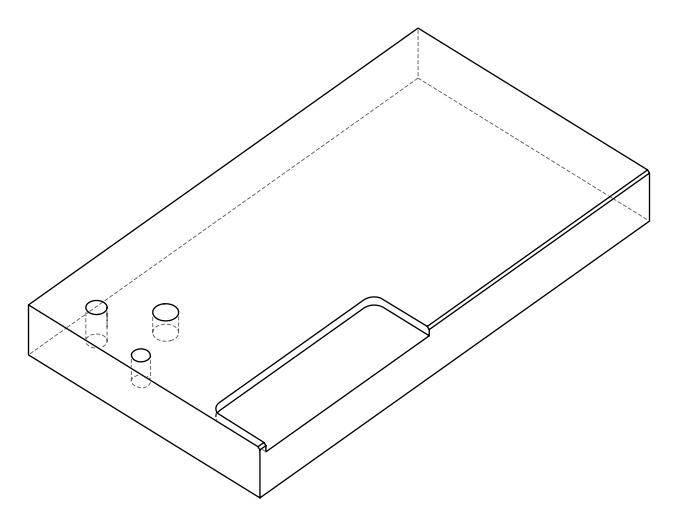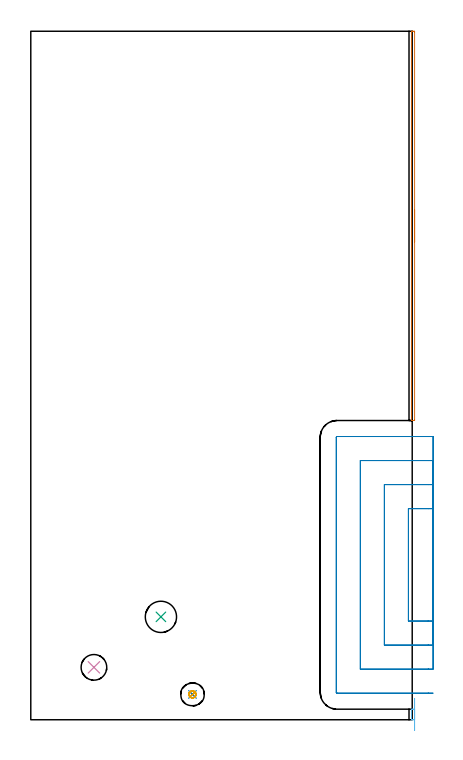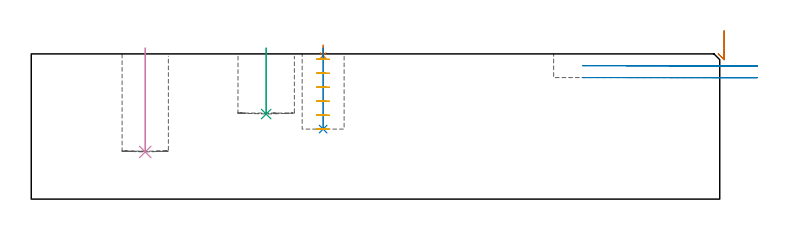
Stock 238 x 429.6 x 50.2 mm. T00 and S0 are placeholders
(PLAN: 8 operations, 6 tool changes, 9.2 min)
(1 SPOT_DRILL | STEP1POCKET | NXT0321_9005460120000 | 0.03 min | 2 mm3)
(2 DRILL_BLIND_HOLE_INTO_CENTER | STEP1POCKET | NXT0301_128 | 0.11 min | 2805 mm3)
(3 INDEXABLE_INSERT_DRILL_BLIND_HOLE_FROM_SOLID | STEP1POCKET_1 | NXT0302_010 | 0.09 min | 6134 mm3)
(4 INDEXABLE_INSERT_DRILL_BLIND_HOLE_FROM_SOLID_1 | STEP1POCKET_2 | NXT0302_003 | 0.15 min | 6762 mm3)
(5 MILL_ROUGH_BLIND_HOLE_CONTOUR | STEP1POCKET | NXT0201_013 | Spiral | 0.57 min | 1478 mm3)
(6 AREA_MILL | FG_CHAMFER_SURFACE | UGT0205_001 | 0.2 min | 17 mm3)
(7 AREA_MILL_1 | FG_CHAMFER_SURFACE_1 | UGT0205_001 | 2.09 min | 486 mm3)
(8 MILL_SLOT | SLOT_PARTIAL_RECTANGULAR | UGT0201_104 | Follow Part, ap 5, ae 75% | 5.93 min | 84382 mm3)
(TOOL NXT0321_9005460120000 | NC Spot Drill, 142deg, 12mm, Carbide, Uncoated | D12 PA142 FL30 Z2)
(TOOL NXT0301_128 | Carbide Drill 12mm [861.1-1200-036A1-GP GC34] | D12 PA150 FL37.4 Z2)
(TOOL NXT0302_010 | Index. Insert Drill 19.5mm [880-D1950L25-05] | D19.5 PA176 FL98 Z2)
(TOOL NXT0302_003 | Index. Insert Drill 16mm [880-D1600L20-05] | D16 PA176 FL80 Z2)
(TOOL NXT0201_013 | ENDMILL 10mm | D10 FL30 Z4)
(TOOL UGT0205_001 | Chamfer Mill 20 x 3 x 45 deg. | D20 FL50 Z2)
(TOOL UGT0201_104 | End Mill 20 mm | D20 FL22 Z2)
(OP 1 SPOT_DRILL)
G17 G21 G94 G90
T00 M6
G54
G17 G0 G90 X100.9 Y15.8 S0 M3
G43 Z60.2 H0
G94 G81 G98 Z49.576 F250. R53.2
G80
M5
M2
(OP 2 DRILL_BLIND_HOLE_INTO_CENTER)
G17 G21 G94 G90
T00 M6
G54
G17 G0 G90 X100.9 Y15.8 S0 M3
G43 Z60.2 H1
G94 G81 G98 Z24.2 F250. R52.2
G80
M5
M2
(OP 3 INDEXABLE_INSERT_DRILL_BLIND_HOLE_FROM_SOLID)
G17 G21 G94 G90
T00 M6
G54
G17 G0 G90 X81.2 Y64.2 S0 M3
G43 Z60.2 H1
G94 G81 G98 Z29.4 F250. R52.2
G80
M5
M2
(OP 4 INDEXABLE_INSERT_DRILL_BLIND_HOLE_FROM_SOLID_1)
G17 G21 G94 G90
T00 M6
G54
G17 G0 G90 X39.4 Y32.7 S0 M3
G43 Z60.2 H1
G94 G81 G98 Z16.3 F250. R52.2
G80
M5
M2
(OP 5 MILL_ROUGH_BLIND_HOLE_CONTOUR)
G17 G21 G94 G90
T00 M6
G54
G17 G0 G90 X100.9 Y15.8 S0 M3
G43 Z60.2 H0
Z48.367
G94 G3 X101.208 Y17.742 R0.996 F250.
X98.76 Y16.495 R1.942
X100.205 Y13.66 R2.25
X98.76 Y16.495 R-2.25
X99.482 Y15.078 R1.125
X100.9 Y15.8 R1.125
G0 Z43.533
G3 X101.208 Y17.742 R0.996
X98.76 Y16.495 R1.942
X100.205 Y13.66 R2.25
X98.76 Y16.495 R-2.25
X99.482 Y15.078 R1.125
X100.9 Y15.8 R1.125
G0 Z38.7
G3 X101.208 Y17.742 R0.996
X98.76 Y16.495 R1.942
X100.205 Y13.66 R2.25
X98.76 Y16.495 R-2.25
X99.482 Y15.078 R1.125
X100.9 Y15.8 R1.125
G0 Z33.867
G3 X101.208 Y17.742 R0.996
X98.76 Y16.495 R1.942
X100.205 Y13.66 R2.25
X98.76 Y16.495 R-2.25
X99.482 Y15.078 R1.125
X100.9 Y15.8 R1.125
G0 Z29.033
G3 X101.208 Y17.742 R0.996
X98.76 Y16.495 R1.942
X100.205 Y13.66 R2.25
X98.76 Y16.495 R-2.25
X99.482 Y15.078 R1.125
X100.9 Y15.8 R1.125
G0 Z24.2
G3 X101.208 Y17.742 R0.996
X98.76 Y16.495 R1.942
X100.205 Y13.66 R2.25
X98.76 Y16.495 R-2.25
X99.482 Y15.078 R1.125
X100.9 Y15.8 R1.125
G0 Z60.2
M5
M2
(OP 6 AREA_MILL)
G17 G21 G94 G90
T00 M6
G54
G17 G0 G90 X239.5 Y13.3 S1061 M3
G43 Z60.2 H0
Z58.2
G94 G1 Y13.262 Z57.328 F250.
Y13.148 Z56.463
Y12.959 Z55.612
Y12.697 Z54.78
Y12.363 Z53.974
Y11.96 Z53.2
Y11.492 Z52.464
Y10.96 Z51.772
Y10.371 Z51.129
Y9.728 Z50.539
Y9.036 Z50.008
Y8.3 Z49.54
Y7.526 Z49.137
Y6.72 Z48.803
Y5.888 Z48.541
Y5.036 Z48.352
Y4.172 Z48.238
Y3.3 Z48.2
Y0.34
X239.497 Y0.173 Z48.203
X239.491 Y0.002 Z48.205
X239.288 Y0. Z48.408
X238.945 Z48.751
X238.257 Z49.443
X237.93 Z49.77
X237.541 Y0.006 Z50.15
X237.503 Y0.01 Z50.188
X237.5 Y0.173 Z50.2
Y0.62
Y6.427
X237.503 Y6.591 Z50.188
X237.543 Y6.6 Z50.148
X237.93 Z49.77
X238.256 Z49.443
X238.945 Z48.751
X239.288 Z48.408
X239.491 Y6.598 Z48.205
X239.497 Y6.427 Z48.203
X239.5 Y6.148 Z48.2
Y3.3
Y2.428 Z48.238
Y1.564 Z48.352
Y0.712 Z48.541
Y-0.12 Z48.803
Y-0.926 Z49.137
Y-1.7 Z49.54
Y-2.436 Z50.008
Y-3.128 Z50.54
Y-3.771 Z51.129
Y-4.36 Z51.772
Y-4.892 Z52.464
Y-5.36 Z53.2
Y-5.763 Z53.974
Y-6.097 Z54.78
Y-6.359 Z55.612
Y-6.548 Z56.464
Y-6.662 Z57.328
Y-6.7 Z58.2
G0 Z60.2
M5
M2
(OP 7 AREA_MILL_1)
G17 G21 G94 G90
T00 M6
G54
G17 G0 G90 X239.5 Y318.15 S1061 M3
G43 Z60.2 H0
Z58.2
G94 G1 Y318.112 Z57.328 F250.
Y317.998 Z56.463
Y317.809 Z55.612
Y317.547 Z54.78
Y317.213 Z53.974
Y316.81 Z53.2
Y316.342 Z52.464
Y315.81 Z51.772
Y315.221 Z51.129
Y314.578 Z50.54
Y313.886 Z50.008
Y313.15 Z49.54
Y312.376 Z49.137
Y311.57 Z48.803
Y310.738 Z48.541
Y309.886 Z48.352
Y309.022 Z48.238
Y308.15 Z48.2
Y187.019
X239.498 Y186.852 Z48.202
X239.491 Y186.702 Z48.205
X239.247 Y186.7 Z48.45
X238.944 Z48.751
X238.34 Z49.36
X237.878 Z49.821
X237.538 Z50.153
X237.503 Y186.709 Z50.188
X237.5 Y186.852 Z50.2
Y429.449
X237.503 Y429.591 Z50.188
X237.538 Y429.6 Z50.153
X237.878 Z49.821
X238.339 Z49.36
X238.944 Z48.751
X239.247 Z48.449
X239.491 Y429.598 Z48.205
X239.497 Y429.448 Z48.203
X239.5 Y429.169 Z48.2
Y308.15
Y307.278 Z48.238
Y306.414 Z48.352
Y305.562 Z48.541
Y304.73 Z48.803
Y303.924 Z49.137
Y303.15 Z49.54
Y302.414 Z50.008
Y301.722 Z50.54
Y301.079 Z51.129
Y300.49 Z51.772
Y299.958 Z52.464
Y299.49 Z53.2
Y299.087 Z53.974
Y298.753 Z54.78
Y298.491 Z55.612
Y298.302 Z56.463
Y298.188 Z57.328
Y298.15 Z58.2
G0 Z60.2
M5
M2
(OP 8 MILL_SLOT)
G17 G21 G94 G90
T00 M6
G54
G17 G0 G90 X251. Y131.7 S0 M3
G43 Z60.2 H0
Z46.1
G94 G1 X248. F250.
X235.6 F500.
Y61.6
X248.
X251. F250.
Y146.7
X248.
X220.6 F500.
Y46.6
X248.
X251. F250.
Y161.7
X248.
X205.6 F500.
Y31.6
X248.
X251. F250.
Y176.7
X248.
X191.1 F500.
G3 X190.6 Y176.2 R0.5
G1 Y17.1
G3 X191.1 Y16.6 R0.5
G1 X248.
X251. F250.
G0 Y131.7 Z42.
G1 X248.
X235.6 F500.
Y61.6
X248.
X251. F250.
Y146.7
X248.
X220.6 F500.
Y46.6
X248.
X251. F250.
Y161.7
X248.
X205.6 F500.
Y31.6
X248.
X251. F250.
Y176.7
X248.
X191.1 F500.
G3 X190.6 Y176.2 R0.5
G1 Y17.1
G3 X191.1 Y16.6 R0.5
G1 X248.
X251. F250.
G0 Z60.2
M5
M2
